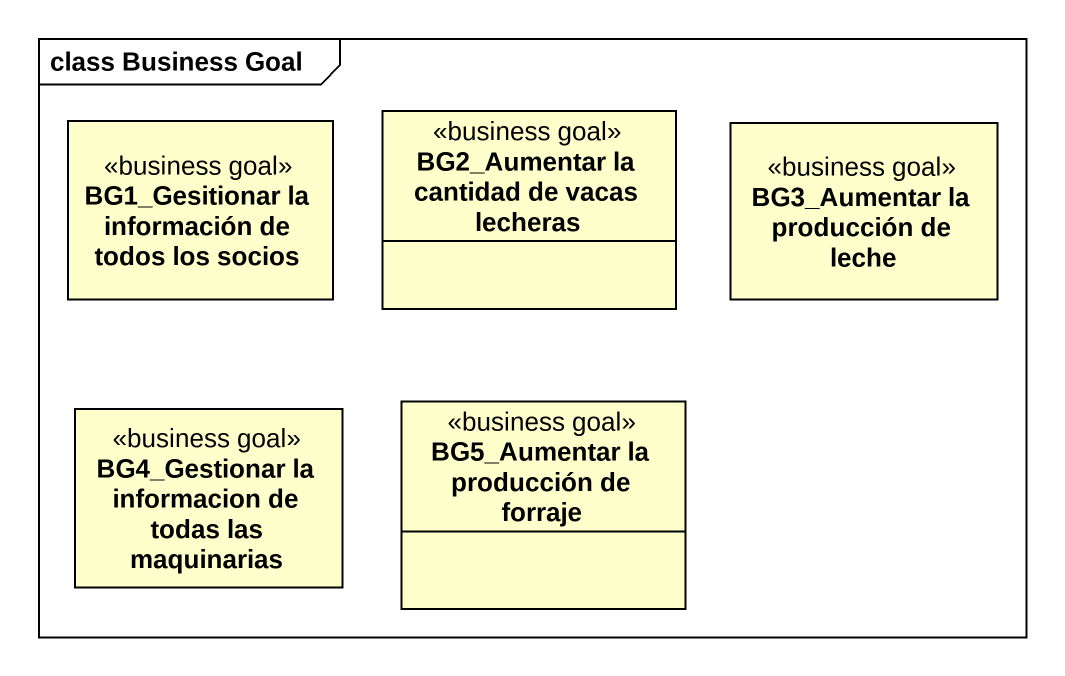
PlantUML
@startuml
mainframe class Business Goal
hide circle
hide empty members
class "BG1_Gesitionar la información de todos los socios" as BG1_Gesitionar_la <<business goal>>
class "BG2_Aumentar la cantidad de vacas lecheras" as BG2_Aumentar_la_cantidad_de <<business goal>>
class "BG3_Aumentar la producción de leche" as BG3_Aumentar_la_producción <<business goal>>
class "BG5_Aumentar la producción de forraje" as BG5_Aumentar_la_producción <<business goal>>
class "BG4_Gestionar la informacion de todas las maquinarias" as BG4_Gestionar_la <<business goal>>
@enduml
